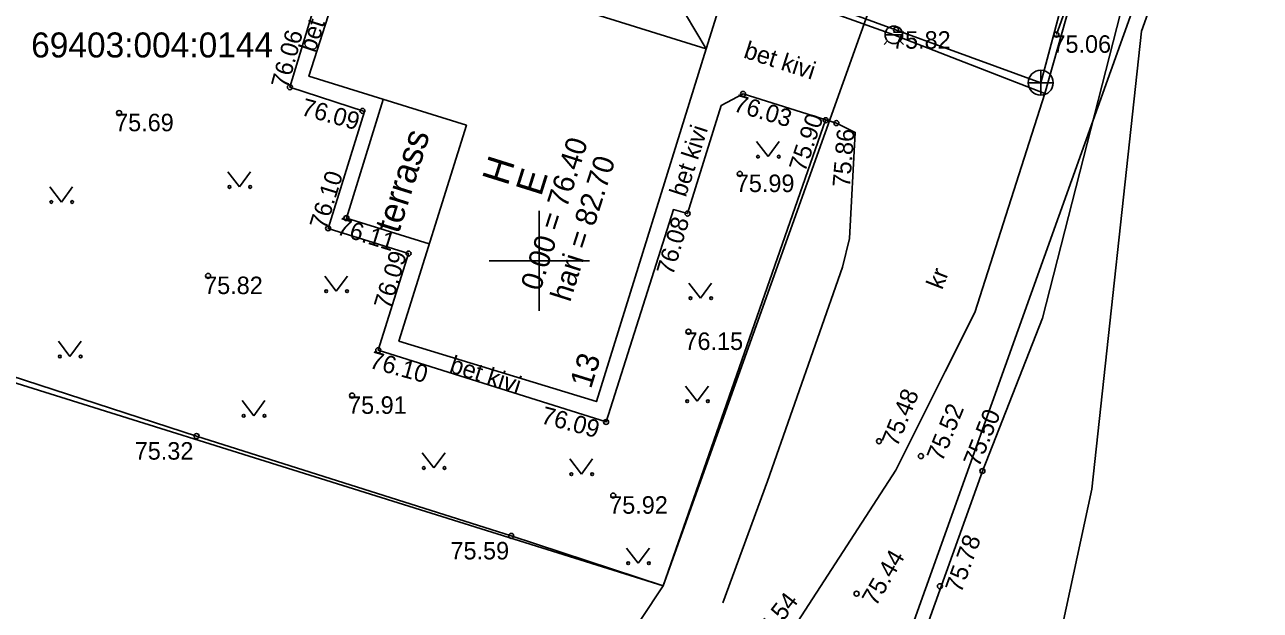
# Model space of a CAD drawing. Extents: x 640554 to 640967, y 6454407 to 6454955.
# Drawn here: x 640829.43 to 640878.81, y 6454736.02 to 6454759.44 of the extents above; entities that cross this region are included whole.
import ezdxf

# ---------------------------------------------------------------- set-up
doc = ezdxf.new("R2010")
doc.units = 0
for name, color, linetype in [('AED', 7, 'Continuous'), ('DTRASS', 7, 'Continuous'), ('HALJASTUS', 7, 'Continuous'), ('HOONE', 7, 'Continuous'), ('KKAEV', 7, 'Continuous'), ('KORGUS-EH2000', 7, 'Continuous'), ('KTRASS', 7, 'Continuous'), ('MPKAABEL', 7, 'Continuous'), ('PIIR', 7, 'Continuous'), ('TEE', 7, 'Continuous'), ('VKAEV', 7, 'Continuous'), ('VORK', 7, 'Continuous'), ('VTRASS', 7, 'Continuous')]:
    doc.layers.add(name, color=color, linetype=linetype)

msp = doc.modelspace()

# ---------------------------------------------------------------- linework, layer by layer
at = {"layer": 'AED'}
for p, q in [((640861.442, 6454755.623), (640854.95, 6454737)), ((640836.303, 6454742.993), (640824.169, 6454746.931)), ((640848.879, 6454739.002), (640836.303, 6454742.993)), ((640854.95, 6454737), (640848.879, 6454739.002))]:
    msp.add_line(p, q, dxfattribs=at)
at = {"layer": 'DTRASS'}
msp.add_lwpolyline([(640870.665, 6454759.047), (640875.632, 6454772.936), (640878.975, 6454782.733), (640880.506, 6454786.918), (640884.948, 6454798.812), (640888.929, 6454807.758), (640890.528, 6454812.39), (640893.401, 6454820.629)], dxfattribs=at)
at = {"layer": 'HALJASTUS'}
for p, q in [((640858.677, 6454754.773), (640859.141, 6454754.166)), ((640859.141, 6454754.166), (640859.586, 6454754.773)), ((640837.554, 6454753.56), (640838.017, 6454752.953)), ((640838.017, 6454752.953), (640838.463, 6454753.56)), ((640830.437, 6454752.959), (640830.9, 6454752.352)), ((640830.9, 6454752.352), (640831.346, 6454752.959)), ((640841.423, 6454749.392), (640841.887, 6454748.785)), ((640841.887, 6454748.785), (640842.332, 6454749.392)), ((640855.976, 6454749.11), (640856.44, 6454748.504)), ((640856.44, 6454748.504), (640856.885, 6454749.11)), ((640830.78, 6454746.781), (640831.243, 6454746.175)), ((640831.243, 6454746.175), (640831.689, 6454746.781)), ((640855.848, 6454744.992), (640856.311, 6454744.385)), ((640856.311, 6454744.385), (640856.757, 6454744.992)), ((640838.122, 6454744.411), (640838.586, 6454743.804)), ((640838.586, 6454743.804), (640839.031, 6454744.411)), ((640845.322, 6454742.321), (640845.785, 6454741.715)), ((640845.785, 6454741.715), (640846.231, 6454742.321)), ((640851.217, 6454742.075), (640851.681, 6454741.468)), ((640851.681, 6454741.468), (640852.126, 6454742.075)), ((640853.49, 6454738.514), (640853.953, 6454737.907)), ((640853.953, 6454737.907), (640854.399, 6454738.514))]:
    msp.add_line(p, q, dxfattribs=at)
for centre in [(640858.74, 6454754.166), (640859.569, 6454754.166), (640837.616, 6454752.953), (640838.445, 6454752.953), (640830.499, 6454752.352), (640831.328, 6454752.352), (640841.486, 6454748.785), (640842.315, 6454748.785), (640856.039, 6454748.504), (640856.868, 6454748.504), (640830.842, 6454746.175), (640831.671, 6454746.175), (640855.91, 6454744.385), (640856.739, 6454744.385), (640838.185, 6454743.804), (640839.013, 6454743.804), (640845.384, 6454741.715), (640846.213, 6454741.715), (640851.28, 6454741.468), (640852.108, 6454741.468), (640853.552, 6454737.907), (640854.381, 6454737.907)]:
    msp.add_circle(centre, 0.055, dxfattribs=at)
at = {"layer": 'HOONE'}
msp.add_line((640856.67, 6454758.473), (640853.577, 6454763.705), dxfattribs=at)
for points in [[(640852.363, 6454759.818), (640853.577, 6454763.705), (640857.882, 6454762.366), (640856.67, 6454758.473)], [(640843.765, 6454756.455), (640842.289, 6454751.71), (640845.603, 6454750.675)]]:
    msp.add_lwpolyline(points, dxfattribs=at)
msp.add_lwpolyline([(640842.551, 6454762.883), (640856.67, 6454758.473), (640852.284, 6454744.37), (640844.39, 6454746.792), (640847.085, 6454755.422), (640840.794, 6454757.379)], close=True, dxfattribs=at)
at = {"layer": 'KKAEV'}
for p, q in [((640870.038, 6454756.621), (640870.038, 6454757.621)), ((640869.538, 6454757.121), (640870.538, 6454757.121))]:
    msp.add_line(p, q, dxfattribs=at)
msp.add_circle((640870.038, 6454757.121), 0.5, dxfattribs=at)
at = {"layer": 'KORGUS-EH2000'}
for centre in [(640864.257, 6454759.24), (640870.665, 6454759.047), (640840.035, 6454756.942), (640858.141, 6454756.674), (640842.932, 6454755.997), (640833.207, 6454755.909), (640861.442, 6454755.623), (640861.872, 6454755.506), (640858.012, 6454753.477), (640842.289, 6454751.71), (640855.926, 6454751.891), (640841.56, 6454751.298), (640844.773, 6454750.292), (640836.764, 6454749.397), (640855.96, 6454747.163), (640843.564, 6454746.422), (640842.517, 6454744.609), (640852.668, 6454743.555), (640836.303, 6454742.993), (640863.575, 6454742.787), (640865.251, 6454742.189), (640867.707, 6454741.594), (640852.952, 6454740.614), (640848.879, 6454739.002), (640862.68, 6454736.689), (640866.01, 6454736.989)]:
    msp.add_circle(centre, 0.1, dxfattribs=at)
at = {"layer": 'KTRASS'}
for q in [(640877.663, 6454785.584), (640849.096, 6454764.778)]:
    msp.add_line((640870.038, 6454757.121), q, dxfattribs=at)
at = {"layer": 'MPKAABEL'}
msp.add_lwpolyline([(640869.699, 6454729.803), (640872.081, 6454740.87), (640874.069, 6454759.188), (640883.248, 6454784.858)], dxfattribs=at)
at = {"layer": 'PIIR'}
msp.add_lwpolyline([(640911.95, 6454869.07), (640902.82, 6454841.42), (640894.7, 6454818.77), (640897.3, 6454813.22), (640932.2, 6454800.15), (640960.44, 6454789.58), (640966.88, 6454793.12), (640958.12, 6454773.8), (640955.35, 6454779.35), (640897.05, 6454801.21), (640894.54, 6454802.15), (640888.13, 6454800.39), (640886.03, 6454794.5), (640863.87, 6454732.52), (640835.94, 6454690.41), (640839.2, 6454681.7), (640814.9, 6454684.16), (640822.36, 6454687.87), (640854.95, 6454737), (640865.02, 6454765.2), (640875.14, 6454793.48), (640885.26, 6454821.73), (640895.26, 6454850.07)], dxfattribs=at)
msp.add_lwpolyline([(640911.95, 6454869.07), (640902.82, 6454841.42), (640894.7, 6454818.77), (640897.3, 6454813.22), (640932.2, 6454800.15), (640960.44, 6454789.58), (640966.88, 6454793.12), (640958.12, 6454773.8), (640955.35, 6454779.35), (640897.05, 6454801.21), (640894.54, 6454802.15), (640888.13, 6454800.39), (640886.03, 6454794.5), (640863.87, 6454732.52), (640835.94, 6454690.41), (640839.2, 6454681.7), (640814.9, 6454684.16), (640822.36, 6454687.87), (640854.95, 6454737), (640865.02, 6454765.2), (640875.14, 6454793.48), (640885.26, 6454821.73), (640895.26, 6454850.07)], dxfattribs=at)
msp.add_lwpolyline([(640911.95, 6454869.07), (640902.82, 6454841.42), (640894.7, 6454818.77), (640897.3, 6454813.22), (640932.2, 6454800.15), (640960.44, 6454789.58), (640966.88, 6454793.12), (640958.12, 6454773.8), (640955.35, 6454779.35), (640897.05, 6454801.21), (640894.54, 6454802.15), (640888.13, 6454800.39), (640886.03, 6454794.5), (640863.87, 6454732.52), (640835.94, 6454690.41), (640839.2, 6454681.7), (640814.9, 6454684.16), (640822.36, 6454687.87), (640854.95, 6454737), (640865.02, 6454765.2), (640875.14, 6454793.48), (640885.26, 6454821.73), (640895.26, 6454850.07)], dxfattribs=at)
for points in [[(640839.2, 6454681.7), (640835.94, 6454690.41), (640863.87, 6454732.52), (640886.03, 6454794.5), (640893.65, 6454791.65), (640897.05, 6454801.21), (640955.35, 6454779.35), (640958.12, 6454773.8), (640924.98, 6454702.82), (640923.48, 6454686.42), (640917.36, 6454681), (640904.79, 6454681.28), (640870.39, 6454678.24), (640854.84, 6454678.88)], [(640865.02, 6454765.2), (640854.95, 6454737), (640816.75, 6454748.97), (640826.85, 6454777.19)]]:
    msp.add_lwpolyline(points, close=True, dxfattribs=at)
at = {"layer": 'TEE'}
msp.add_line((640867.707, 6454741.594), (640864.38, 6454732.3), dxfattribs=at)
for points in [[(640867.707, 6454741.594), (640870.11, 6454747.711), (640878.283, 6454779.729), (640882.148, 6454789.339), (640886.007, 6454800.125), (640887.074, 6454802.666), (640889.44, 6454804.859), (640892.351, 6454805.921), (640894.404, 6454806.014), (640895.985, 6454805.293), (640897.423, 6454804.724), (640897.808, 6454803.378), (640897.148, 6454802.021)], [(640863.376, 6454760.577), (640852.434, 6454763.927), (640851.794, 6454762.039), (640850.931, 6454761.555), (640847.548, 6454762.592), (640847.364, 6454762.033), (640842.087, 6454763.72), (640840.035, 6454756.942), (640843.014, 6454755.974), (640841.56, 6454751.298), (640844.773, 6454750.292), (640843.564, 6454746.422), (640852.668, 6454743.555), (640855.356, 6454752.052), (640855.926, 6454751.891), (640857.265, 6454756.21), (640858.141, 6454756.674), (640861.872, 6454755.506)], [(640861.872, 6454755.506), (640862.626, 6454755.137), (640862.394, 6454750.899), (640862.117, 6454749.741), (640859.114, 6454741.191), (640857.331, 6454736.328)]]:
    msp.add_lwpolyline(points, dxfattribs=at)
at = {"layer": 'VKAEV'}
for p, q in [((640863.817, 6454759.039), (640864.517, 6454759.039)), ((640863.919, 6454758.791), (640863.78, 6454758.652)), ((640864.414, 6454758.791), (640864.554, 6454758.652))]:
    msp.add_line(p, q, dxfattribs=at)
msp.add_circle((640864.167, 6454759.039), 0.35, dxfattribs=at)
at = {"layer": 'VORK'}
for p, q in [((640850, 6454752), (640850, 6454748)), ((640848, 6454750), (640852, 6454750))]:
    msp.add_line(p, q, dxfattribs=at)
at = {"layer": 'VTRASS'}
for points in [[(640866.222, 6454745.573), (640867.406, 6454747.939), (640870.206, 6454756.687), (640878.436, 6454785.856), (640887.517, 6454812.906), (640887.597, 6454813.101), (640888.011, 6454814.11)], [(640847.724, 6454761.267), (640849.045, 6454764.31), (640849.215, 6454764.408), (640864.167, 6454759.039)], [(640864.167, 6454759.039), (640870.206, 6454756.686)], [(640859.272, 6454734.048), (640859.712, 6454734.633), (640864.244, 6454741.623), (640866.222, 6454745.573)]]:
    msp.add_lwpolyline(points, dxfattribs=at)

# ---------------------------------------------------------------- texts
at = {"layer": 'HOONE'}
for s, height, rotation, p in [('terrass', 1.026, 72.5951, (640844.379, 6454751.053)), ('0.00 = 76.40', 0.84375, 72.2976, (640850.037, 6454748.756)), ('H', 1.08, 72.5951, (640848.73, 6454752.964)), ('hari = 82.70', 0.84375, 72.2976, (640851.227, 6454748.319)), ('E', 1.08, 72.5951, (640850.069, 6454752.544)), ('13', 0.9, 72.7464, (640852.063, 6454744.851))]:
    msp.add_text(s, height=height, rotation=rotation, dxfattribs=at).set_placement(p)
at = {"layer": 'KORGUS-EH2000'}
for s, rotation, p in [(' 76.06', 74.6204, (640839.871, 6454756.607)), (' 76.03', 343.5202, (640857.468, 6454756.072)), (' 76.09', 344.6982, (640840.192, 6454755.906)), (' 75.90', 71.5754, (640860.54, 6454753.271)), (' 75.86', 85.3224, (640862.39, 6454752.659)), (' 76.10', 72.7354, (640841.391, 6454750.97)), (' 76.11', 342.7854, (640841.612, 6454751.151)), (' 76.08', 73.5325, (640855.264, 6454749.134)), (' 76.09', 73.2676, (640843.968, 6454747.773)), (' 76.10', 344.5808, (640842.918, 6454745.797)), ('75.48', 67.84, (640864.302, 6454742.525)), (' 76.09', 345.06, (640849.778, 6454743.581)), ('75.52', 67.84, (640866.103, 6454741.933)), ('75.50', 67.84, (640867.566, 6454741.715)), (' 75.78', 70.028, (640866.768, 6454736.44)), (' 75.44', 59.8477, (640863.322, 6454735.923)), (' 75.54', 52.0871, (640858.786, 6454734.334))]:
    msp.add_text(s, height=0.7, rotation=rotation, dxfattribs=at).set_placement(p)
for s, p in [(' 75.82', (640863.836, 6454758.482)), (' 75.06', (640870.246, 6454758.319)), (' 75.69', (640832.788, 6454755.181)), (' 75.99', (640857.593, 6454752.749)), (' 75.82', (640836.345, 6454748.669)), (' 76.15', (640855.541, 6454746.435)), (' 75.91', (640842.098, 6454743.881)), (' 75.32', (640833.572, 6454742.049)), (' 75.92', (640852.533, 6454739.886)), (' 75.59', (640846.19, 6454738.058))]:
    msp.add_text(s, height=0.7, dxfattribs=at).set_placement(p)
at = {"layer": 'PIIR'}
msp.add_text('69403:004:0144', height=1, dxfattribs=at).set_placement((640829.692, 6454758.132))
at = {"layer": 'TEE'}
for s, rotation, p in [('bet kivi', 72.0409, (640841.038, 6454758.297)), ('bet kivi', 342.0409, (640858.126, 6454758.135)), ('bet kivi', 72.0409, (640855.85, 6454752.514)), ('kr', 68.8504, (640866.097, 6454748.813)), ('bet kivi', 342.0409, (640846.368, 6454745.564))]:
    msp.add_text(s, height=0.7, rotation=rotation, dxfattribs=at).set_placement(p)

doc.saveas('drawing.dxf')
